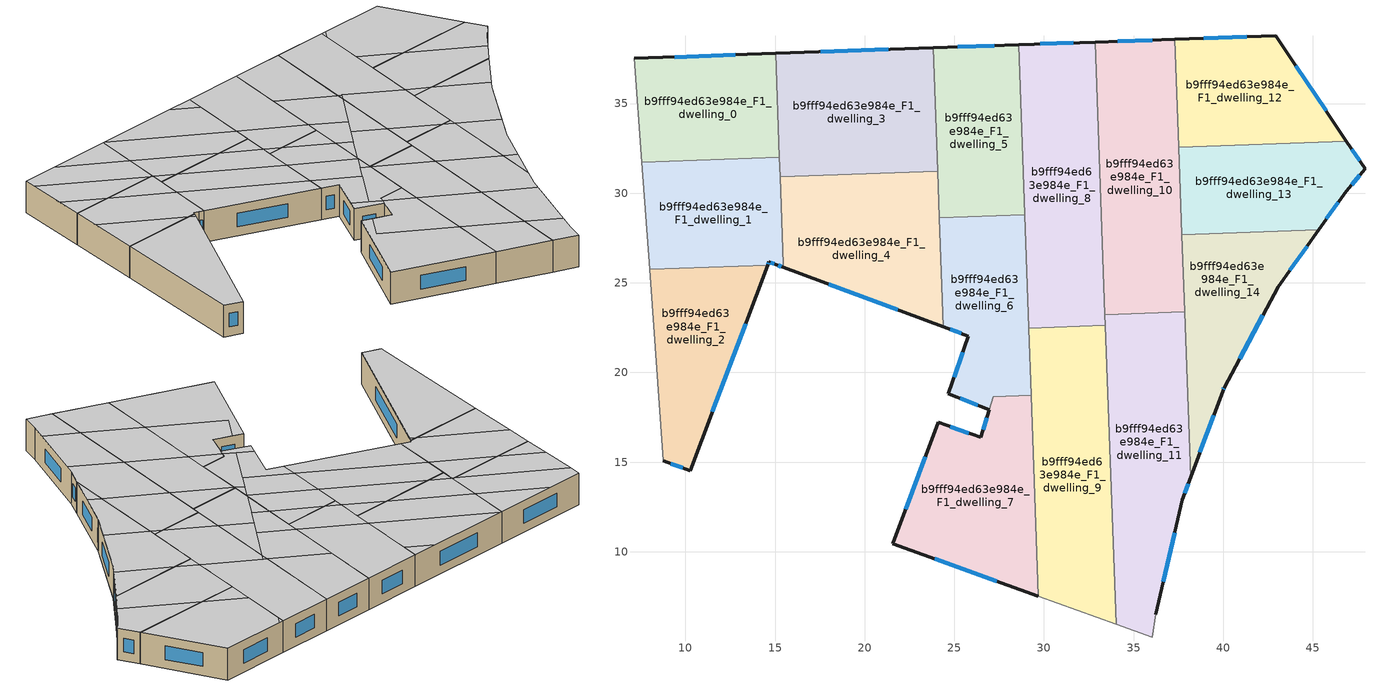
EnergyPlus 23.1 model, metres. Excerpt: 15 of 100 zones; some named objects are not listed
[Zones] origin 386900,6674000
b9fff94ed63e984e_F1_dwelling_0
 floor to b9fff94ed63e984e_F0_dwelling_0 (EU_floor_Construction): 15.03,37.8 15.24,32 7.58,31.72 7.16,37.51 z3
 wall outside (EU_wall_Construction): 15.03,37.8 7.16,37.51 z3:6
 wall to b9fff94ed63e984e_F1_dwelling_1 (EU_wall_Construction): 7.58,31.72 15.24,32 z3:6
 wall adiabatic (EU_wall_Construction): 7.16,37.51 7.58,31.72 z3:6
 wall to b9fff94ed63e984e_F1_dwelling_3 (EU_wall_Construction): 15.24,32 15.03,37.8 z3:6
 window (EU_Window_Construction): 12.78,37.72 9.41,37.6 z3.86:5.14
 ceiling to b9fff94ed63e984e_F2_dwelling_3 (EU_floor_Construction): 15.24,32 15.15,34.64 10.06,37.62 7.16,37.51 7.23,36.59 15.09,31.99 z6
 ceiling to b9fff94ed63e984e_F2_dwelling_2 (EU_floor_Construction): 15.15,34.64 15.03,37.8 10.06,37.62 z6
 ceiling to b9fff94ed63e984e_F2_dwelling_4 (EU_floor_Construction): 15.09,31.99 7.23,36.59 7.43,33.74 10.69,31.83 z6
 ceiling to b9fff94ed63e984e_F2_dwelling_5 (EU_floor_Construction): 10.69,31.83 7.43,33.74 7.58,31.72 z6
b9fff94ed63e984e_F1_dwelling_1
 floor to b9fff94ed63e984e_F0_dwelling_1 (EU_floor_Construction): 15.24,32 15.46,26.03 15.46,25.87 15.07,26.01 14.66,26.16 14.6,26 8,25.76 7.58,31.72 z3
 wall outside (EU_wall_Construction): 14.6,26 14.66,26.16 15.07,26.01 15.46,25.87 z3:6
 wall adiabatic (EU_wall_Construction): 7.58,31.72 8,25.76 z3:6
 wall to b9fff94ed63e984e_F1_dwelling_4 (EU_wall_Construction): 15.46,25.87 15.46,26.03 15.28,30.92 z3:6
 wall to b9fff94ed63e984e_F1_dwelling_2 (EU_wall_Construction): 8,25.76 14.6,26 z3:6
 wall to b9fff94ed63e984e_F1_dwelling_3 (EU_wall_Construction): 15.28,30.92 15.24,31.99 z3:6
 window (EU_Window_Construction): 15.18,25.97 15.35,25.91 / 14.78,26.12 14.95,26.06 / 14.61,26.04 14.64,26.12 z3.86:5.14
 ceiling to b9fff94ed63e984e_F2_dwelling_5 (EU_floor_Construction): 15.46,25.87 15.46,26.03 15.35,29.11 10.69,31.83 7.58,31.72 7.72,29.66 14.01,25.98 14.6,26 14.66,26.16 15.07,26.01 z6
 ceiling to b9fff94ed63e984e_F2_dwelling_6 (EU_floor_Construction): 14.01,25.98 7.72,29.66 8,25.76 z6
 ceiling to b9fff94ed63e984e_F2_dwelling_4 (EU_floor_Construction): 15.34,29.11 15.25,31.9 15.09,31.99 10.69,31.83 z6
b9fff94ed63e984e_F1_dwelling_10
 floor to b9fff94ed63e984e_F0_dwelling_10 (EU_floor_Construction): 37.31,38.59 37.85,23.38 33.4,23.22 32.86,38.43 z3
 wall outside (EU_wall_Construction): 37.31,38.59 32.86,38.43 z3:6
 wall to b9fff94ed63e984e_F1_dwelling_11 (EU_wall_Construction): 33.4,23.22 37.85,23.38 z3:6
 wall to b9fff94ed63e984e_F1_dwelling_8 (EU_wall_Construction): 32.86,38.43 33.4,23.22 z3:6
 wall to b9fff94ed63e984e_F1_dwelling_12 (EU_wall_Construction): 37.52,32.57 37.31,38.59 z3:6
 wall to b9fff94ed63e984e_F1_dwelling_13 (EU_wall_Construction): 37.7,27.68 37.52,32.57 z3:6
 wall to b9fff94ed63e984e_F1_dwelling_14 (EU_wall_Construction): 37.85,23.38 37.7,27.68 z3:6
 window (EU_Window_Construction): 36.04,38.55 34.13,38.48 z3.86:5.14
 ceiling to b9fff94ed63e984e_F2_dwelling_1 (EU_floor_Construction): 33.13,30.81 33.37,31.22 33.11,31.38 z6
 ceiling to b9fff94ed63e984e_F2_dwelling_9 (EU_floor_Construction): 37.85,23.38 37.66,28.75 33.39,31.25 33.37,31.22 33.13,30.81 33.32,25.54 37.05,23.36 z6
 ceiling adiabatic (EU_roof_Construction): 37.66,28.75 37.31,38.59 32.86,38.43 33.11,31.38 33.37,31.22 33.39,31.25 z6; 37.05,23.36 33.32,25.54 33.4,23.22 z6
b9fff94ed63e984e_F1_dwelling_11
 floor to b9fff94ed63e984e_F0_dwelling_11 (EU_floor_Construction): 37.85,23.38 38.18,14.16 37.71,12.89 36.24,6.52 36.04,5.22 34.02,5.95 33.4,23.22 z3
 wall outside (EU_wall_Construction): 36.24,6.52 37.71,12.89 38.18,14.16 z3:6
 wall adiabatic (EU_wall_Construction): 34.02,5.95 36.04,5.22 36.24,6.52 z3:6
 wall to b9fff94ed63e984e_F1_dwelling_9 (EU_wall_Construction): 33.43,22.62 34.02,5.95 z3:6
 wall to b9fff94ed63e984e_F1_dwelling_14 (EU_wall_Construction): 38.18,14.16 37.85,23.38 z3:6
 wall to b9fff94ed63e984e_F1_dwelling_8 (EU_wall_Construction): 33.4,23.23 33.43,22.62 z3:6
 window (EU_Window_Construction): 37.84,13.25 38.04,13.79 / 36.66,8.34 37.29,11.07 z3.86:5.14
 ceiling to b9fff94ed63e984e_F2_dwelling_10 (EU_floor_Construction): 38.07,17.14 37.87,22.88 37.05,23.36 33.4,23.22 33.53,19.81 z6
 ceiling to b9fff94ed63e984e_F2_dwelling_11 (EU_floor_Construction): 37.54,12.18 37.71,12.89 38.18,14.16 38.07,17.14 33.53,19.81 33.72,14.41 z6
 ceiling to b9fff94ed63e984e_F2_dwelling_13 (EU_floor_Construction): 36.04,5.22 36.24,6.52 36.52,7.75 33.9,9.28 34.02,5.95 z6
 ceiling to b9fff94ed63e984e_F2_dwelling_12 (EU_floor_Construction): 36.52,7.75 37.54,12.18 33.72,14.41 33.9,9.28 z6
 ceiling to b9fff94ed63e984e_F2_dwelling_9 (EU_floor_Construction): 37.87,22.88 37.85,23.38 37.05,23.36 z6
b9fff94ed63e984e_F1_dwelling_12
 floor to b9fff94ed63e984e_F0_dwelling_12 (EU_floor_Construction): 42.93,38.79 46.87,32.91 37.52,32.57 37.31,38.59 z3
 wall outside (EU_wall_Construction): 46.87,32.91 42.93,38.79 37.31,38.59 z3:6
 wall to b9fff94ed63e984e_F1_dwelling_13 (EU_wall_Construction): 37.52,32.57 46.87,32.91 z3:6
 window (EU_Window_Construction): 41.32,38.74 38.91,38.65 / 45.75,34.59 44.06,37.11 z3.86:5.14
 ceiling to b9fff94ed63e984e_F2_dwelling_7 (EU_floor_Construction): 46.87,32.91 42.93,38.79 37.7,38.61 37.33,37.98 37.45,34.53 40.6,32.68 z6
 ceiling to b9fff94ed63e984e_F2_dwelling_8 (EU_floor_Construction): 40.6,32.68 37.45,34.53 37.52,32.57 z6
 ceiling to b9fff94ed63e984e_F2_dwelling_0 (EU_floor_Construction): 37.33,37.98 37.7,38.61 37.31,38.59 z6
b9fff94ed63e984e_F1_dwelling_13
 floor to b9fff94ed63e984e_F0_dwelling_13 (EU_floor_Construction): 46.87,32.91 47.91,31.36 46.86,30.12 45.32,27.96 37.7,27.68 37.52,32.57 z3
 wall outside (EU_wall_Construction): 45.32,27.96 46.86,30.12 47.91,31.36 46.87,32.91 z3:6
 wall to b9fff94ed63e984e_F1_dwelling_14 (EU_wall_Construction): 37.7,27.68 45.32,27.96 z3:6
 window (EU_Window_Construction): 47.16,30.47 47.61,31 / 45.76,28.57 46.42,29.5 / 47.61,31.8 47.17,32.46 z3.86:5.14
 ceiling to b9fff94ed63e984e_F2_dwelling_8 (EU_floor_Construction): 45.32,27.96 46.31,29.34 40.6,32.68 37.52,32.57 37.66,28.75 39.38,27.75 z6
 ceiling to b9fff94ed63e984e_F2_dwelling_7 (EU_floor_Construction): 46.86,30.12 47.91,31.36 46.87,32.91 40.6,32.68 46.31,29.34 z6
 ceiling to b9fff94ed63e984e_F2_dwelling_9 (EU_floor_Construction): 39.38,27.75 37.66,28.75 37.7,27.68 z6
b9fff94ed63e984e_F1_dwelling_14
 floor to b9fff94ed63e984e_F0_dwelling_14 (EU_floor_Construction): 45.32,27.96 43.06,24.79 40.06,19.16 39.99,19.02 38.18,14.16 37.7,27.68 z3
 wall outside (EU_wall_Construction): 38.18,14.16 39.99,19.02 40.06,19.16 43.06,24.79 45.32,27.96 z3:6
 window (EU_Window_Construction): 43.71,25.7 44.68,27.05 / 40.92,20.77 42.21,23.18 / 40.01,19.06 40.04,19.12 / 38.7,15.54 39.48,17.63 z3.86:5.14
 ceiling to b9fff94ed63e984e_F2_dwelling_9 (EU_floor_Construction): 41.05,21.02 43.06,24.79 43.46,25.35 39.38,27.75 37.7,27.68 37.87,22.88 z6
 ceiling to b9fff94ed63e984e_F2_dwelling_10 (EU_floor_Construction): 39.08,16.56 39.99,19.02 40.06,19.16 41.05,21.02 37.87,22.88 38.07,17.14 z6
 ceiling to b9fff94ed63e984e_F2_dwelling_8 (EU_floor_Construction): 43.46,25.35 45.32,27.96 39.38,27.75 z6
 ceiling to b9fff94ed63e984e_F2_dwelling_11 (EU_floor_Construction): 38.18,14.16 39.08,16.56 38.07,17.14 z6
b9fff94ed63e984e_F1_dwelling_2
 floor to b9fff94ed63e984e_F0_dwelling_2 (EU_floor_Construction): 14.6,26 10.27,14.53 8.77,15.08 8,25.76 z3
 wall outside (EU_wall_Construction): 8.77,15.08 10.27,14.53 14.6,26 z3:6
 wall adiabatic (EU_wall_Construction): 8,25.76 8.77,15.08 z3:6
 window (EU_Window_Construction): 11.51,17.81 13.36,22.72 / 9.2,14.92 9.84,14.69 z3.86:5.14
 ceiling to b9fff94ed63e984e_F2_dwelling_6 (EU_floor_Construction): 10.27,14.53 14.48,25.7 14.01,25.98 8,25.76 8.77,15.08 z6
 ceiling to b9fff94ed63e984e_F2_dwelling_5 (EU_floor_Construction): 14.48,25.7 14.6,26 14.01,25.98 z6
b9fff94ed63e984e_F1_dwelling_3
 floor to b9fff94ed63e984e_F0_dwelling_3 (EU_floor_Construction): 23.83,38.11 24.07,31.24 15.28,30.92 15.03,37.8 z3
 wall outside (EU_wall_Construction): 23.83,38.11 15.03,37.8 z3:6
 wall to b9fff94ed63e984e_F1_dwelling_4 (EU_wall_Construction): 15.28,30.92 24.07,31.24 z3:6
 wall to b9fff94ed63e984e_F1_dwelling_5 (EU_wall_Construction): 24.07,31.24 23.83,38.11 z3:6
 window (EU_Window_Construction): 21.31,38.02 17.55,37.89 z3.86:5.14
 ceiling to b9fff94ed63e984e_F2_dwelling_1 (EU_floor_Construction): 24.02,32.59 23.87,36.79 21.74,38.04 15.13,37.8 z6
 ceiling to b9fff94ed63e984e_F2_dwelling_2 (EU_floor_Construction): 24.07,31.24 24.02,32.59 15.13,37.8 15.03,37.8 15.15,34.64 21.14,31.13 z6
 ceiling to b9fff94ed63e984e_F2_dwelling_0 (EU_floor_Construction): 23.87,36.79 23.83,38.11 21.74,38.04 z6
 ceiling to b9fff94ed63e984e_F2_dwelling_3 (EU_floor_Construction): 21.14,31.13 15.15,34.64 15.24,32 15.25,31.9 16.82,30.98 z6
 ceiling to b9fff94ed63e984e_F2_dwelling_4 (EU_floor_Construction): 16.82,30.98 15.25,31.9 15.28,30.92 z6
b9fff94ed63e984e_F1_dwelling_4
 floor to b9fff94ed63e984e_F0_dwelling_4 (EU_floor_Construction): 24.07,31.24 24.38,22.55 15.46,25.87 15.28,30.92 z3
 wall outside (EU_wall_Construction): 15.46,25.87 24.38,22.55 z3:6
 wall to b9fff94ed63e984e_F1_dwelling_6 (EU_wall_Construction): 24.38,22.55 24.16,28.64 z3:6
 wall to b9fff94ed63e984e_F1_dwelling_5 (EU_wall_Construction): 24.16,28.64 24.07,31.24 z3:6
 window (EU_Window_Construction): 18.01,24.92 21.83,23.5 z3.86:5.14
 ceiling to b9fff94ed63e984e_F2_dwelling_4 (EU_floor_Construction): 24.33,23.84 24.24,26.63 16.82,30.98 15.28,30.92 15.34,29.11 z6
 ceiling to b9fff94ed63e984e_F2_dwelling_5 (EU_floor_Construction): 24.38,22.55 24.33,23.84 15.34,29.11 15.46,25.87 z6
 ceiling to b9fff94ed63e984e_F2_dwelling_3 (EU_floor_Construction): 24.24,26.63 24.14,29.38 21.14,31.13 16.82,30.98 z6
 ceiling to b9fff94ed63e984e_F2_dwelling_2 (EU_floor_Construction): 24.14,29.38 24.07,31.24 21.14,31.13 z6
b9fff94ed63e984e_F1_dwelling_5
 floor to b9fff94ed63e984e_F0_dwelling_5 (EU_floor_Construction): 28.59,38.28 28.92,28.81 24.16,28.64 23.83,38.11 z3
 wall outside (EU_wall_Construction): 28.59,38.28 23.83,38.11 z3:6
 wall to b9fff94ed63e984e_F1_dwelling_6 (EU_wall_Construction): 24.16,28.64 28.92,28.81 z3:6
 wall to b9fff94ed63e984e_F1_dwelling_8 (EU_wall_Construction): 28.92,28.81 28.59,38.28 z3:6
 window (EU_Window_Construction): 27.23,38.23 25.18,38.16 z3.86:5.14
 ceiling to b9fff94ed63e984e_F2_dwelling_2 (EU_floor_Construction): 28.92,28.81 28.89,29.74 24.02,32.59 24.14,29.38 25.32,28.68 z6
 ceiling to b9fff94ed63e984e_F2_dwelling_3 (EU_floor_Construction): 25.32,28.68 24.14,29.38 24.16,28.64 z6
 ceiling adiabatic (EU_roof_Construction): 28.89,29.74 28.59,38.28 23.83,38.11 24.02,32.59 z6
b9fff94ed63e984e_F1_dwelling_6
 floor to b9fff94ed63e984e_F0_dwelling_6 (EU_floor_Construction): 28.92,28.81 29.28,18.72 27.18,18.65 26.95,17.92 24.67,18.82 25.77,22.03 24.38,22.55 24.16,28.64 z3
 wall outside (EU_wall_Construction): 24.38,22.55 25.77,22.03 24.67,18.82 26.95,17.92 z3:6
 wall to b9fff94ed63e984e_F1_dwelling_7 (EU_wall_Construction): 26.95,17.92 27.18,18.65 29.28,18.72 z3:6
 wall to b9fff94ed63e984e_F1_dwelling_9 (EU_wall_Construction): 29.28,18.72 29.15,22.47 z3:6
 wall to b9fff94ed63e984e_F1_dwelling_8 (EU_wall_Construction): 29.15,22.47 28.92,28.81 z3:6
 window (EU_Window_Construction): 25.46,21.12 24.99,19.74 / 24.78,22.4 25.38,22.18 / 25.32,18.57 26.3,18.18 z3.86:5.14
 ceiling to b9fff94ed63e984e_F2_dwelling_3 (EU_floor_Construction): 29.04,23.82 29.1,23.92 29,26.53 25.32,28.68 24.16,28.64 24.24,26.63 z6
 ceiling to b9fff94ed63e984e_F2_dwelling_12 (EU_floor_Construction): 26.95,17.92 27.07,18.31 26.13,18.86 26.14,18.87 24.93,19.58 24.67,18.82 z6
 ceiling to b9fff94ed63e984e_F2_dwelling_5 (EU_floor_Construction): 26.14,18.87 27.85,21.79 24.33,23.84 24.38,22.55 25.77,22.03 24.93,19.58 z6
 ceiling to b9fff94ed63e984e_F2_dwelling_11 (EU_floor_Construction): 29.28,18.72 29.15,22.37 28.43,22.79 26.13,18.86 27.07,18.31 27.18,18.65 z6
 ceiling to b9fff94ed63e984e_F2_dwelling_2 (EU_floor_Construction): 29,26.53 28.92,28.81 25.32,28.68 z6
 ceiling to b9fff94ed63e984e_F2_dwelling_4 (EU_floor_Construction): 27.85,21.79 29.04,23.82 24.24,26.63 24.33,23.84 z6
 ceiling to b9fff94ed63e984e_F2_dwelling_10 (EU_floor_Construction): 29.15,22.37 29.1,23.92 28.43,22.79 z6
b9fff94ed63e984e_F1_dwelling_7
 floor to b9fff94ed63e984e_F0_dwelling_7 (EU_floor_Construction): 29.28,18.72 29.68,7.52 21.58,10.45 24.11,17.23 26.47,16.38 26.95,17.92 27.18,18.65 z3
 wall outside (EU_wall_Construction): 26.95,17.92 26.47,16.38 24.11,17.23 21.58,10.45 29.68,7.52 z3:6
 wall to b9fff94ed63e984e_F1_dwelling_9 (EU_wall_Construction): 29.68,7.52 29.28,18.72 z3:6
 window (EU_Window_Construction): 23.9,9.61 27.37,8.36 / 23.38,15.29 22.3,12.38 / 25.8,16.62 24.78,16.98 / 26.82,17.48 26.61,16.82 z3.86:5.14
 ceiling to b9fff94ed63e984e_F2_dwelling_12 (EU_floor_Construction): 29.53,11.84 29.35,16.98 27.08,18.3 26.47,16.38 24.99,16.91 23.94,15.11 z6
 ceiling to b9fff94ed63e984e_F2_dwelling_13 (EU_floor_Construction): 29.68,7.52 29.53,11.84 23.94,15.11 24.99,16.91 24.11,17.23 21.58,10.45 z6
 ceiling to b9fff94ed63e984e_F2_dwelling_11 (EU_floor_Construction): 29.35,16.98 29.28,18.72 27.18,18.65 27.08,18.3 z6
b9fff94ed63e984e_F1_dwelling_8
 floor to b9fff94ed63e984e_F0_dwelling_8 (EU_floor_Construction): 32.86,38.43 33.43,22.62 29.15,22.47 28.59,38.28 z3
 wall outside (EU_wall_Construction): 32.86,38.43 28.59,38.28 z3:6
 wall to b9fff94ed63e984e_F1_dwelling_9 (EU_wall_Construction): 29.15,22.47 33.43,22.62 z3:6
 window (EU_Window_Construction): 31.64,38.39 29.81,38.32 z3.86:5.14
 ceiling to b9fff94ed63e984e_F2_dwelling_0 (EU_floor_Construction): 33.11,31.38 32.86,38.43 28.59,38.28 28.74,33.94 z6
 ceiling to b9fff94ed63e984e_F2_dwelling_1 (EU_floor_Construction): 31.58,28.17 33.13,30.81 33.11,31.38 28.74,33.94 28.89,29.74 z6
 ceiling to b9fff94ed63e984e_F2_dwelling_2 (EU_floor_Construction): 30.21,25.82 31.58,28.17 28.89,29.74 29,26.53 z6
 ceiling to b9fff94ed63e984e_F2_dwelling_10 (EU_floor_Construction): 33.43,22.62 33.32,25.54 30.88,26.97 29.1,23.92 29.15,22.47 z6
 ceiling to b9fff94ed63e984e_F2_dwelling_3 (EU_floor_Construction): 29.1,23.92 30.21,25.82 29,26.53 z6
 ceiling to b9fff94ed63e984e_F2_dwelling_9 (EU_floor_Construction): 33.32,25.54 33.13,30.81 30.88,26.97 z6
b9fff94ed63e984e_F1_dwelling_9
 floor to b9fff94ed63e984e_F0_dwelling_9 (EU_floor_Construction): 33.43,22.62 34.02,5.95 29.68,7.52 29.15,22.47 z3
 wall adiabatic (EU_wall_Construction): 29.68,7.52 34.02,5.95 z3:6
 ceiling to b9fff94ed63e984e_F2_dwelling_11 (EU_floor_Construction): 33.72,14.41 33.53,19.81 29.15,22.37 29.35,16.98 z6
 ceiling to b9fff94ed63e984e_F2_dwelling_10 (EU_floor_Construction): 33.53,19.81 33.43,22.62 29.15,22.47 29.15,22.37 z6
 ceiling to b9fff94ed63e984e_F2_dwelling_12 (EU_floor_Construction): 33.9,9.28 33.72,14.41 29.35,16.98 29.53,11.84 z6
 ceiling to b9fff94ed63e984e_F2_dwelling_13 (EU_floor_Construction): 34.02,5.95 33.9,9.28 29.53,11.84 29.68,7.52 z6
[Building]
EU S2 Campaign: North Axis=0; Terrain=City; Solar Distribution=FullExterior
[Site:Location]
Helsinki-Vantaa.AP: Latitude=60.317; Longitude=24.963; Time Zone=2; Elevation=54.6
[SizingPeriod:WeatherFileDays]
AnnualSizingPeriod: Begin Month=1; Begin Day of Month=1; End Month=12; End Day of Month=31; Day of Week for Start Day=Monday; Use Weather File Daylight Saving Period=No; Use Weather File Rain and Snow Indicators=No
[MATERIAL]
EU_InternalMass_Material: Roughness=MediumRough; Thickness=0.1; Conductivity=1; Density=1800; Specific Heat=900; Thermal Absorptance=0.9; Solar Absorptance=0.7; Visible Absorptance=0.7
[MATERIAL:NOMASS] Roughness=MediumRough; Thermal Absorptance=0.9; Solar Absorptance=0.7; Visible Absorptance=0.7
Name | Thermal Resistance
EU_wall_NoMass | 1.10183
EU_roof_NoMass; EU_floor_NoMass | 1.70606
[WINDOWMATERIAL:SIMPLEGLAZINGSYSTEM]
EU_Window_SimpleGlazing: UFactor=3.11035; Solar Heat Gain Coefficient=0.8; Visible Transmittance=0.8
[CONSTRUCTION]
EU_wall_Construction: EU_wall_NoMass
EU_roof_Construction: EU_roof_NoMass
EU_floor_Construction: EU_floor_NoMass
EU_Window_Construction: EU_Window_SimpleGlazing
EU_InternalMass_Construction: EU_InternalMass_Material
[ZONE] Type=1; Multiplier=1; Ceiling Height=autocalculate; Floor Area=autocalculate; Part of Total Floor Area=Yes
Name | Volume
b9fff94ed63e984e_F1_dwelling_0 | 135.374
b9fff94ed63e984e_F1_dwelling_1 | 135.486
b9fff94ed63e984e_F1_dwelling_10 | 203.08
b9fff94ed63e984e_F1_dwelling_11 | 203.101
b9fff94ed63e984e_F1_dwelling_12 | 135.408
b9fff94ed63e984e_F1_dwelling_13 | 135.38
b9fff94ed63e984e_F1_dwelling_14; b9fff94ed63e984e_F1_dwelling_5 | 135.39
b9fff94ed63e984e_F1_dwelling_2 | 135.309
b9fff94ed63e984e_F1_dwelling_3 | 181.466
b9fff94ed63e984e_F1_dwelling_4 | 181.474
b9fff94ed63e984e_F1_dwelling_6 | 137.421
b9fff94ed63e984e_F1_dwelling_7 | 176.563
b9fff94ed63e984e_F1_dwelling_8 | 203.093
b9fff94ed63e984e_F1_dwelling_9 | 203.076
[INTERNALMASS] Construction=EU_InternalMass_Construction
Name | Zone or ZoneList | Surface Area
b9fff94ed63e984e_F1_dwelling_0_EU_InternalMass | b9fff94ed63e984e_F1_dwelling_0 | 45.1243
b9fff94ed63e984e_F1_dwelling_1_EU_InternalMass | b9fff94ed63e984e_F1_dwelling_1 | 45.1621
b9fff94ed63e984e_F1_dwelling_2_EU_InternalMass | b9fff94ed63e984e_F1_dwelling_2 | 45.1028
b9fff94ed63e984e_F1_dwelling_3_EU_InternalMass | b9fff94ed63e984e_F1_dwelling_3 | 60.489
b9fff94ed63e984e_F1_dwelling_4_EU_InternalMass | b9fff94ed63e984e_F1_dwelling_4 | 60.4911
b9fff94ed63e984e_F1_dwelling_5_EU_InternalMass | b9fff94ed63e984e_F1_dwelling_5 | 45.13
b9fff94ed63e984e_F1_dwelling_6_EU_InternalMass | b9fff94ed63e984e_F1_dwelling_6 | 45.8068
b9fff94ed63e984e_F1_dwelling_7_EU_InternalMass | b9fff94ed63e984e_F1_dwelling_7 | 58.854
b9fff94ed63e984e_F1_dwelling_8_EU_InternalMass | b9fff94ed63e984e_F1_dwelling_8 | 67.6978
b9fff94ed63e984e_F1_dwelling_9_EU_InternalMass | b9fff94ed63e984e_F1_dwelling_9 | 67.6923
b9fff94ed63e984e_F1_dwelling_10_EU_InternalMass | b9fff94ed63e984e_F1_dwelling_10 | 67.6936
b9fff94ed63e984e_F1_dwelling_11_EU_InternalMass | b9fff94ed63e984e_F1_dwelling_11 | 67.7003
b9fff94ed63e984e_F1_dwelling_12_EU_InternalMass | b9fff94ed63e984e_F1_dwelling_12 | 45.1359
b9fff94ed63e984e_F1_dwelling_13_EU_InternalMass | b9fff94ed63e984e_F1_dwelling_13 | 45.1273
b9fff94ed63e984e_F1_dwelling_14_EU_InternalMass | b9fff94ed63e984e_F1_dwelling_14 | 45.1295
[OTHEREQUIPMENT] Fuel Type=Electricity; Design Level Calculation Method=Watts/Area; Power per Zone Floor Area=1; Fraction Latent=0; Fraction Radiant=0; Fraction Lost=0; Carbon Dioxide Generation Rate=0; EndUse Subcategory=EU_Step8_InternalGains
Name | Zone or ZoneList or Space or SpaceList | Schedule
EU_Step8_InternalGain_b9fff94ed63e984e_F1_dwelling_0_f000 | b9fff94ed63e984e_F1_dwelling_0 | EU_Step8_GainSchedule_b9fff94ed63e984e_F1_dwelling_0_f000
EU_Step8_InternalGain_b9fff94ed63e984e_F1_dwelling_1_f000 | b9fff94ed63e984e_F1_dwelling_1 | EU_Step8_GainSchedule_b9fff94ed63e984e_F1_dwelling_1_f000
EU_Step8_InternalGain_b9fff94ed63e984e_F1_dwelling_2_f000 | b9fff94ed63e984e_F1_dwelling_2 | EU_Step8_GainSchedule_b9fff94ed63e984e_F1_dwelling_2_f000
EU_Step8_InternalGain_b9fff94ed63e984e_F1_dwelling_3_f000 | b9fff94ed63e984e_F1_dwelling_3 | EU_Step8_GainSchedule_b9fff94ed63e984e_F1_dwelling_3_f000
EU_Step8_InternalGain_b9fff94ed63e984e_F1_dwelling_4_f000 | b9fff94ed63e984e_F1_dwelling_4 | EU_Step8_GainSchedule_b9fff94ed63e984e_F1_dwelling_4_f000
EU_Step8_InternalGain_b9fff94ed63e984e_F1_dwelling_5_f000 | b9fff94ed63e984e_F1_dwelling_5 | EU_Step8_GainSchedule_b9fff94ed63e984e_F1_dwelling_5_f000
EU_Step8_InternalGain_b9fff94ed63e984e_F1_dwelling_6_f000 | b9fff94ed63e984e_F1_dwelling_6 | EU_Step8_GainSchedule_b9fff94ed63e984e_F1_dwelling_6_f000
EU_Step8_InternalGain_b9fff94ed63e984e_F1_dwelling_7_f000 | b9fff94ed63e984e_F1_dwelling_7 | EU_Step8_GainSchedule_b9fff94ed63e984e_F1_dwelling_7_f000
EU_Step8_InternalGain_b9fff94ed63e984e_F1_dwelling_8_f000 | b9fff94ed63e984e_F1_dwelling_8 | EU_Step8_GainSchedule_b9fff94ed63e984e_F1_dwelling_8_f000
EU_Step8_InternalGain_b9fff94ed63e984e_F1_dwelling_9_f000 | b9fff94ed63e984e_F1_dwelling_9 | EU_Step8_GainSchedule_b9fff94ed63e984e_F1_dwelling_9_f000
EU_Step8_InternalGain_b9fff94ed63e984e_F1_dwelling_10_f000 | b9fff94ed63e984e_F1_dwelling_10 | EU_Step8_GainSchedule_b9fff94ed63e984e_F1_dwelling_10_f000
EU_Step8_InternalGain_b9fff94ed63e984e_F1_dwelling_11_f000 | b9fff94ed63e984e_F1_dwelling_11 | EU_Step8_GainSchedule_b9fff94ed63e984e_F1_dwelling_11_f000
EU_Step8_InternalGain_b9fff94ed63e984e_F1_dwelling_12_f000 | b9fff94ed63e984e_F1_dwelling_12 | EU_Step8_GainSchedule_b9fff94ed63e984e_F1_dwelling_12_f000
EU_Step8_InternalGain_b9fff94ed63e984e_F1_dwelling_13_f000 | b9fff94ed63e984e_F1_dwelling_13 | EU_Step8_GainSchedule_b9fff94ed63e984e_F1_dwelling_13_f000
EU_Step8_InternalGain_b9fff94ed63e984e_F1_dwelling_14_f000 | b9fff94ed63e984e_F1_dwelling_14 | EU_Step8_GainSchedule_b9fff94ed63e984e_F1_dwelling_14_f000
[ZONEVENTILATION:DESIGNFLOWRATE] Schedule=EU_AlwaysOn; Design Flow Rate Calculation Method=AirChanges/Hour; Air Changes per Hour=0.756316; Ventilation Type=Natural; Fan Pressure Rise=0; Fan Total Efficiency=1; Constant Term Coefficient=1; Temperature Term Coefficient=0; Velocity Term Coefficient=0; Velocity Squared Term Coefficient=0; Minimum Indoor Temperature=-100; Maximum Indoor Temperature=100; Delta Temperature=-100; Minimum Outdoor Temperature=-100; Maximum Outdoor Temperature=100; Maximum Wind Speed=40
Name | Zone or ZoneList or Space or SpaceList
EU_ConstantAir_b9fff94ed63e984e_F1_dwelling_0 | b9fff94ed63e984e_F1_dwelling_0
EU_ConstantAir_b9fff94ed63e984e_F1_dwelling_1 | b9fff94ed63e984e_F1_dwelling_1
EU_ConstantAir_b9fff94ed63e984e_F1_dwelling_2 | b9fff94ed63e984e_F1_dwelling_2
EU_ConstantAir_b9fff94ed63e984e_F1_dwelling_3 | b9fff94ed63e984e_F1_dwelling_3
EU_ConstantAir_b9fff94ed63e984e_F1_dwelling_4 | b9fff94ed63e984e_F1_dwelling_4
EU_ConstantAir_b9fff94ed63e984e_F1_dwelling_5 | b9fff94ed63e984e_F1_dwelling_5
EU_ConstantAir_b9fff94ed63e984e_F1_dwelling_6 | b9fff94ed63e984e_F1_dwelling_6
EU_ConstantAir_b9fff94ed63e984e_F1_dwelling_7 | b9fff94ed63e984e_F1_dwelling_7
EU_ConstantAir_b9fff94ed63e984e_F1_dwelling_8 | b9fff94ed63e984e_F1_dwelling_8
EU_ConstantAir_b9fff94ed63e984e_F1_dwelling_9 | b9fff94ed63e984e_F1_dwelling_9
EU_ConstantAir_b9fff94ed63e984e_F1_dwelling_10 | b9fff94ed63e984e_F1_dwelling_10
EU_ConstantAir_b9fff94ed63e984e_F1_dwelling_11 | b9fff94ed63e984e_F1_dwelling_11
EU_ConstantAir_b9fff94ed63e984e_F1_dwelling_12 | b9fff94ed63e984e_F1_dwelling_12
EU_ConstantAir_b9fff94ed63e984e_F1_dwelling_13 | b9fff94ed63e984e_F1_dwelling_13
EU_ConstantAir_b9fff94ed63e984e_F1_dwelling_14 | b9fff94ed63e984e_F1_dwelling_14
[HVACTEMPLATE:ZONE:IDEALLOADSAIRSYSTEM] System Availability Schedule=EU_AlwaysOn; Maximum Heating Supply Air Temperature=50; Minimum Cooling Supply Air Temperature=13; Maximum Heating Supply Air Humidity Ratio=0.0156; Minimum Cooling Supply Air Humidity Ratio=0.0077; Heating Limit=NoLimit; Cooling Limit=NoLimit; Heating Availability Schedule=EU_AlwaysOn; Cooling Availability Schedule=EU_CoolingOff; Dehumidification Control Type=ConstantSensibleHeatRatio; Cooling Sensible Heat Ratio=0.7; Dehumidification Setpoint=60; Humidification Control Type=None; Humidification Setpoint=30; Outdoor Air Method=None; Outdoor Air Flow Rate per Person=0.00944; Outdoor Air Flow Rate per Zone Floor Area=0; Outdoor Air Flow Rate per Zone=0; Demand Controlled Ventilation Type=None; Outdoor Air Economizer Type=NoEconomizer; Heat Recovery Type=None; Sensible Heat Recovery Effectiveness=0.7; Latent Heat Recovery Effectiveness=0.65
Name | Template Thermostat
b9fff94ed63e984e_F1_dwelling_0 | EU_HeatOnly_b9fff94ed63e984e_F1_dwelling_0
b9fff94ed63e984e_F1_dwelling_1 | EU_HeatOnly_b9fff94ed63e984e_F1_dwelling_1
b9fff94ed63e984e_F1_dwelling_2 | EU_HeatOnly_b9fff94ed63e984e_F1_dwelling_2
b9fff94ed63e984e_F1_dwelling_3 | EU_HeatOnly_b9fff94ed63e984e_F1_dwelling_3
b9fff94ed63e984e_F1_dwelling_4 | EU_HeatOnly_b9fff94ed63e984e_F1_dwelling_4
b9fff94ed63e984e_F1_dwelling_5 | EU_HeatOnly_b9fff94ed63e984e_F1_dwelling_5
b9fff94ed63e984e_F1_dwelling_6 | EU_HeatOnly_b9fff94ed63e984e_F1_dwelling_6
b9fff94ed63e984e_F1_dwelling_7 | EU_HeatOnly_b9fff94ed63e984e_F1_dwelling_7
b9fff94ed63e984e_F1_dwelling_8 | EU_HeatOnly_b9fff94ed63e984e_F1_dwelling_8
b9fff94ed63e984e_F1_dwelling_9 | EU_HeatOnly_b9fff94ed63e984e_F1_dwelling_9
b9fff94ed63e984e_F1_dwelling_10 | EU_HeatOnly_b9fff94ed63e984e_F1_dwelling_10
b9fff94ed63e984e_F1_dwelling_11 | EU_HeatOnly_b9fff94ed63e984e_F1_dwelling_11
b9fff94ed63e984e_F1_dwelling_12 | EU_HeatOnly_b9fff94ed63e984e_F1_dwelling_12
b9fff94ed63e984e_F1_dwelling_13 | EU_HeatOnly_b9fff94ed63e984e_F1_dwelling_13
b9fff94ed63e984e_F1_dwelling_14 | EU_HeatOnly_b9fff94ed63e984e_F1_dwelling_14
[SIZING:ZONE] Zone Cooling Design Supply Air Temperature Input Method=SupplyAirTemperature; Zone Cooling Design Supply Air Temperature=13; Zone Heating Design Supply Air Temperature Input Method=SupplyAirTemperature; Zone Heating Design Supply Air Temperature=50; Zone Cooling Design Supply Air Humidity Ratio=0.008; Zone Heating Design Supply Air Humidity Ratio=0.008; Cooling Design Air Flow Method=DesignDay; Cooling Design Air Flow Rate=0; Cooling Minimum Air Flow per Zone Floor Area=0.000762; Cooling Minimum Air Flow=0; Cooling Minimum Air Flow Fraction=0.2; Heating Design Air Flow Method=DesignDay; Heating Design Air Flow Rate=0; Heating Maximum Air Flow per Zone Floor Area=0.002032; Heating Maximum Air Flow=0.141576; Heating Maximum Air Flow Fraction=0.3; Account for Dedicated Outdoor Air System=No; Dedicated Outdoor Air System Control Strategy=NeutralSupplyAir; Dedicated Outdoor Air Low Setpoint Temperature for Design=autosize; Dedicated Outdoor Air High Setpoint Temperature for Design=autosize; Zone Load Sizing Method=Sensible Load Only No Latent Load; Zone Latent Cooling Design Supply Air Humidity Ratio Input Method=HumidityRatioDifference; Zone Cooling Design Supply Air Humidity Ratio Difference=0.005; Zone Latent Heating Design Supply Air Humidity Ratio Input Method=HumidityRatioDifference; Zone Humidification Design Supply Air Humidity Ratio Difference=0.005
b9fff94ed63e984e_F1_dwelling_0; b9fff94ed63e984e_F1_dwelling_1; b9fff94ed63e984e_F1_dwelling_2; b9fff94ed63e984e_F1_dwelling_3; b9fff94ed63e984e_F1_dwelling_4; b9fff94ed63e984e_F1_dwelling_5; b9fff94ed63e984e_F1_dwelling_6; b9fff94ed63e984e_F1_dwelling_7; b9fff94ed63e984e_F1_dwelling_8; b9fff94ed63e984e_F1_dwelling_9; b9fff94ed63e984e_F1_dwelling_10; b9fff94ed63e984e_F1_dwelling_11; b9fff94ed63e984e_F1_dwelling_12; b9fff94ed63e984e_F1_dwelling_13; b9fff94ed63e984e_F1_dwelling_14
[SCHEDULE:CONSTANT]
Name | Hourly Value
EU_AlwaysOn | 1
EU_CoolingOff | 0
[SCHEDULE:FILE] Column Number=1; Rows to Skip at Top=0; Number of Hours of Data=8760; Column Separator=Comma; Interpolate to Timestep=No; Minutes per Item=60; Adjust Schedule for Daylight Savings=Yes
Name | File
EU_Step8_GainSchedule_b9fff94ed63e984e_F1_dwelling_0_f000 | ../../schedules/b9fff94ed63e984e/b9fff94ed63e984e_F1_dwelling_0_f000_gain.csv
EU_Step8_GainSchedule_b9fff94ed63e984e_F1_dwelling_1_f000 | ../../schedules/b9fff94ed63e984e/b9fff94ed63e984e_F1_dwelling_1_f000_gain.csv
EU_Step8_GainSchedule_b9fff94ed63e984e_F1_dwelling_2_f000 | ../../schedules/b9fff94ed63e984e/b9fff94ed63e984e_F1_dwelling_2_f000_gain.csv
EU_Step8_GainSchedule_b9fff94ed63e984e_F1_dwelling_3_f000 | ../../schedules/b9fff94ed63e984e/b9fff94ed63e984e_F1_dwelling_3_f000_gain.csv
EU_Step8_GainSchedule_b9fff94ed63e984e_F1_dwelling_4_f000 | ../../schedules/b9fff94ed63e984e/b9fff94ed63e984e_F1_dwelling_4_f000_gain.csv
EU_Step8_GainSchedule_b9fff94ed63e984e_F1_dwelling_5_f000 | ../../schedules/b9fff94ed63e984e/b9fff94ed63e984e_F1_dwelling_5_f000_gain.csv
EU_Step8_GainSchedule_b9fff94ed63e984e_F1_dwelling_6_f000 | ../../schedules/b9fff94ed63e984e/b9fff94ed63e984e_F1_dwelling_6_f000_gain.csv
EU_Step8_GainSchedule_b9fff94ed63e984e_F1_dwelling_7_f000 | ../../schedules/b9fff94ed63e984e/b9fff94ed63e984e_F1_dwelling_7_f000_gain.csv
EU_Step8_GainSchedule_b9fff94ed63e984e_F1_dwelling_8_f000 | ../../schedules/b9fff94ed63e984e/b9fff94ed63e984e_F1_dwelling_8_f000_gain.csv
EU_Step8_GainSchedule_b9fff94ed63e984e_F1_dwelling_9_f000 | ../../schedules/b9fff94ed63e984e/b9fff94ed63e984e_F1_dwelling_9_f000_gain.csv
EU_Step8_GainSchedule_b9fff94ed63e984e_F1_dwelling_10_f000 | ../../schedules/b9fff94ed63e984e/b9fff94ed63e984e_F1_dwelling_10_f000_gain.csv
EU_Step8_GainSchedule_b9fff94ed63e984e_F1_dwelling_11_f000 | ../../schedules/b9fff94ed63e984e/b9fff94ed63e984e_F1_dwelling_11_f000_gain.csv
EU_Step8_GainSchedule_b9fff94ed63e984e_F1_dwelling_12_f000 | ../../schedules/b9fff94ed63e984e/b9fff94ed63e984e_F1_dwelling_12_f000_gain.csv
EU_Step8_GainSchedule_b9fff94ed63e984e_F1_dwelling_13_f000 | ../../schedules/b9fff94ed63e984e/b9fff94ed63e984e_F1_dwelling_13_f000_gain.csv
EU_Step8_GainSchedule_b9fff94ed63e984e_F1_dwelling_14_f000 | ../../schedules/b9fff94ed63e984e/b9fff94ed63e984e_F1_dwelling_14_f000_gain.csv
